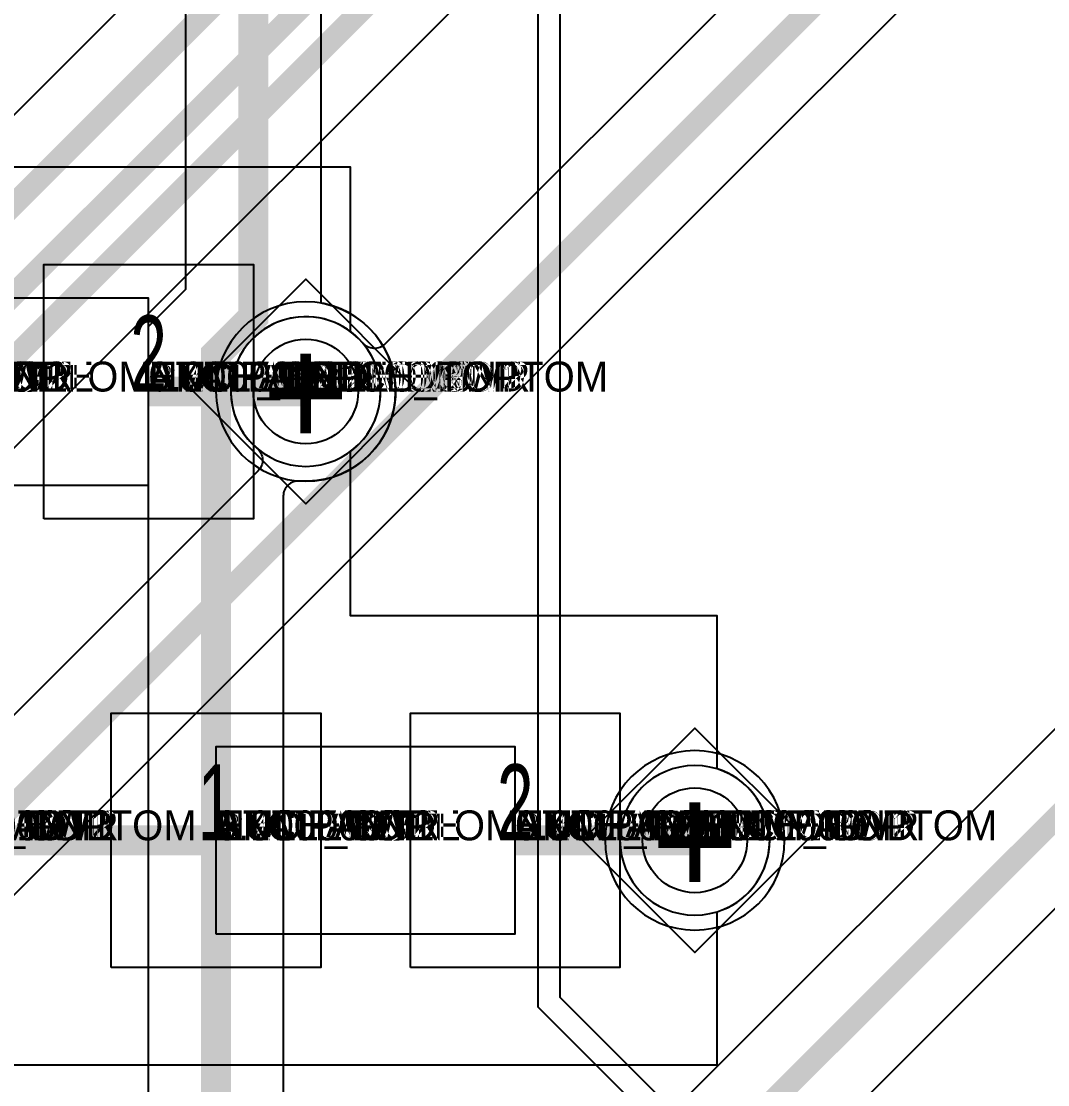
# Model space of a CAD drawing. Extents: x 0 to 323, y 0 to 320.
# Drawn here: x 112.25 to 119.11, y 79.97 to 87.07 of the extents above; entities that cross this region are included whole.
import ezdxf
from ezdxf.enums import TextEntityAlignment as Align

# ---------------------------------------------------------------- set-up
doc = ezdxf.new("R2010")
doc.units = 0
doc.header["$MEASUREMENT"] = 0
doc.layers.get('0').update_dxf_attribs({"linetype": 'CONTINUOUS'})
for name, color, linetype in [('CDN_FIGURES', 7, 'CONTINUOUS'), ('ETCH_BOTTOM', 7, 'CONTINUOUS'), ('ETCH_GND', 3, 'CONTINUOUS'), ('ETCH_INT1', 4, 'CONTINUOUS'), ('ETCH_INT2', 5, 'CONTINUOUS'), ('ETCH_PWR', 6, 'CONTINUOUS'), ('ETCH_TOP', 2, 'CONTINUOUS'), ('MANUFACTURING_NCLEGEND-1-6', 8, 'CONTINUOUS'), ('PACKAGE_GEOMETRY_ASSEMBLY_TOP', 11, 'CONTINUOUS'), ('PACKAGE_GEOMETRY_PIN_NUMBER', 9, 'CONTINUOUS')]:
    doc.layers.add(name, color=color, linetype=linetype)

# ---------------------------------------------------------------- blocks, each defined once
blk = doc.blocks.new('PAD_INFO')
for tag in ['SHAPE_TYPE', 'PAD_HEIGHT', 'PAD_LAYER', 'PAD_TYPE', 'PAD_WIDTH']:
    blk.add_attdef(tag, (0, 0), '', height=0.2)
at = {"flags": 2}
blk.add_attdef('CDN_TYPE', (0, 0), '', height=0.2, dxfattribs=at)
blk = doc.blocks.new('DRILL_INFO')
at = {"flags": 2}
blk.add_attdef('CDN_TYPE', (0, 0), '', height=0.2, dxfattribs=at)
for tag in ['FSHAPE', 'FCHAR', 'DRILL_HEIGHT', 'DIAMETER', 'PLATED', 'DRILL_WIDTH']:
    blk.add_attdef(tag, (0, 0), '', height=0.2)
blk = doc.blocks.new('VIA0700X0300')
at = {"layer": 'ETCH_BOTTOM'}
blk.add_circle((0, 0), 0.35, dxfattribs=at)
at = {"layer": 'ETCH_GND'}
blk.add_circle((0, 0), 0.35, dxfattribs=at)
at = {"layer": 'ETCH_INT1'}
blk.add_circle((0, 0), 0.35, dxfattribs=at)
at = {"layer": 'ETCH_INT2'}
blk.add_circle((0, 0), 0.35, dxfattribs=at)
at = {"layer": 'ETCH_PWR'}
blk.add_circle((0, 0), 0.35, dxfattribs=at)
at = {"layer": 'ETCH_TOP'}
blk.add_circle((0, 0), 0.35, dxfattribs=at)
ref = blk.add_blockref('PAD_INFO', (0, 0))
ref.add_attrib('PAD_LAYER', 'ETCH_TOP', (0, 0), dxfattribs={"height": 0.2})
ref.add_attrib('SHAPE_TYPE', 'NULL', (0, 0), dxfattribs={"height": 0.2})
ref.add_attrib('PAD_TYPE', 'ANTIPAD', (0, 0), dxfattribs={"height": 0.2})
ref.add_attrib('PAD_WIDTH', '0.000000', (0, 0), dxfattribs={"height": 0.2})
ref.add_attrib('PAD_HEIGHT', '0.000000', (0, 0), dxfattribs={"height": 0.2})
ref = blk.add_blockref('PAD_INFO', (0, 0))
ref.add_attrib('PAD_LAYER', 'ETCH_GND', (0, 0), dxfattribs={"height": 0.2})
ref.add_attrib('SHAPE_TYPE', 'NULL', (0, 0), dxfattribs={"height": 0.2})
ref.add_attrib('PAD_TYPE', 'ANTIPAD', (0, 0), dxfattribs={"height": 0.2})
ref.add_attrib('PAD_WIDTH', '0.000000', (0, 0), dxfattribs={"height": 0.2})
ref.add_attrib('PAD_HEIGHT', '0.000000', (0, 0), dxfattribs={"height": 0.2})
ref = blk.add_blockref('PAD_INFO', (0, 0))
ref.add_attrib('PAD_LAYER', 'ETCH_INT1', (0, 0), dxfattribs={"height": 0.2})
ref.add_attrib('SHAPE_TYPE', 'NULL', (0, 0), dxfattribs={"height": 0.2})
ref.add_attrib('PAD_TYPE', 'ANTIPAD', (0, 0), dxfattribs={"height": 0.2})
ref.add_attrib('PAD_WIDTH', '0.000000', (0, 0), dxfattribs={"height": 0.2})
ref.add_attrib('PAD_HEIGHT', '0.000000', (0, 0), dxfattribs={"height": 0.2})
ref = blk.add_blockref('PAD_INFO', (0, 0))
ref.add_attrib('PAD_LAYER', 'ETCH_INT2', (0, 0), dxfattribs={"height": 0.2})
ref.add_attrib('SHAPE_TYPE', 'NULL', (0, 0), dxfattribs={"height": 0.2})
ref.add_attrib('PAD_TYPE', 'ANTIPAD', (0, 0), dxfattribs={"height": 0.2})
ref.add_attrib('PAD_WIDTH', '0.000000', (0, 0), dxfattribs={"height": 0.2})
ref.add_attrib('PAD_HEIGHT', '0.000000', (0, 0), dxfattribs={"height": 0.2})
ref = blk.add_blockref('PAD_INFO', (0, 0))
ref.add_attrib('PAD_LAYER', 'ETCH_PWR', (0, 0), dxfattribs={"height": 0.2})
ref.add_attrib('SHAPE_TYPE', 'NULL', (0, 0), dxfattribs={"height": 0.2})
ref.add_attrib('PAD_TYPE', 'ANTIPAD', (0, 0), dxfattribs={"height": 0.2})
ref.add_attrib('PAD_WIDTH', '0.000000', (0, 0), dxfattribs={"height": 0.2})
ref.add_attrib('PAD_HEIGHT', '0.000000', (0, 0), dxfattribs={"height": 0.2})
ref = blk.add_blockref('PAD_INFO', (0, 0))
ref.add_attrib('PAD_LAYER', 'ETCH_BOTTOM', (0, 0), dxfattribs={"height": 0.2})
ref.add_attrib('SHAPE_TYPE', 'NULL', (0, 0), dxfattribs={"height": 0.2})
ref.add_attrib('PAD_TYPE', 'ANTIPAD', (0, 0), dxfattribs={"height": 0.2})
ref.add_attrib('PAD_WIDTH', '0.000000', (0, 0), dxfattribs={"height": 0.2})
ref.add_attrib('PAD_HEIGHT', '0.000000', (0, 0), dxfattribs={"height": 0.2})
ref = blk.add_blockref('PAD_INFO', (0, 0))
ref.add_attrib('PAD_LAYER', 'ETCH_TOP', (0, 0), dxfattribs={"height": 0.2})
ref.add_attrib('SHAPE_TYPE', 'NULL', (0, 0), dxfattribs={"height": 0.2})
ref.add_attrib('PAD_TYPE', 'THERMAL', (0, 0), dxfattribs={"height": 0.2})
ref.add_attrib('PAD_WIDTH', '0.000000', (0, 0), dxfattribs={"height": 0.2})
ref.add_attrib('PAD_HEIGHT', '0.000000', (0, 0), dxfattribs={"height": 0.2})
ref = blk.add_blockref('PAD_INFO', (0, 0))
ref.add_attrib('PAD_LAYER', 'ETCH_GND', (0, 0), dxfattribs={"height": 0.2})
ref.add_attrib('SHAPE_TYPE', 'NULL', (0, 0), dxfattribs={"height": 0.2})
ref.add_attrib('PAD_TYPE', 'THERMAL', (0, 0), dxfattribs={"height": 0.2})
ref.add_attrib('PAD_WIDTH', '0.000000', (0, 0), dxfattribs={"height": 0.2})
ref.add_attrib('PAD_HEIGHT', '0.000000', (0, 0), dxfattribs={"height": 0.2})
ref = blk.add_blockref('PAD_INFO', (0, 0))
ref.add_attrib('PAD_LAYER', 'ETCH_INT1', (0, 0), dxfattribs={"height": 0.2})
ref.add_attrib('SHAPE_TYPE', 'NULL', (0, 0), dxfattribs={"height": 0.2})
ref.add_attrib('PAD_TYPE', 'THERMAL', (0, 0), dxfattribs={"height": 0.2})
ref.add_attrib('PAD_WIDTH', '0.000000', (0, 0), dxfattribs={"height": 0.2})
ref.add_attrib('PAD_HEIGHT', '0.000000', (0, 0), dxfattribs={"height": 0.2})
ref = blk.add_blockref('PAD_INFO', (0, 0))
ref.add_attrib('PAD_LAYER', 'ETCH_INT2', (0, 0), dxfattribs={"height": 0.2})
ref.add_attrib('SHAPE_TYPE', 'NULL', (0, 0), dxfattribs={"height": 0.2})
ref.add_attrib('PAD_TYPE', 'THERMAL', (0, 0), dxfattribs={"height": 0.2})
ref.add_attrib('PAD_WIDTH', '0.000000', (0, 0), dxfattribs={"height": 0.2})
ref.add_attrib('PAD_HEIGHT', '0.000000', (0, 0), dxfattribs={"height": 0.2})
ref = blk.add_blockref('PAD_INFO', (0, 0))
ref.add_attrib('PAD_LAYER', 'ETCH_PWR', (0, 0), dxfattribs={"height": 0.2})
ref.add_attrib('SHAPE_TYPE', 'NULL', (0, 0), dxfattribs={"height": 0.2})
ref.add_attrib('PAD_TYPE', 'THERMAL', (0, 0), dxfattribs={"height": 0.2})
ref.add_attrib('PAD_WIDTH', '0.000000', (0, 0), dxfattribs={"height": 0.2})
ref.add_attrib('PAD_HEIGHT', '0.000000', (0, 0), dxfattribs={"height": 0.2})
ref = blk.add_blockref('PAD_INFO', (0, 0))
ref.add_attrib('PAD_LAYER', 'ETCH_BOTTOM', (0, 0), dxfattribs={"height": 0.2})
ref.add_attrib('SHAPE_TYPE', 'NULL', (0, 0), dxfattribs={"height": 0.2})
ref.add_attrib('PAD_TYPE', 'THERMAL', (0, 0), dxfattribs={"height": 0.2})
ref.add_attrib('PAD_WIDTH', '0.000000', (0, 0), dxfattribs={"height": 0.2})
ref.add_attrib('PAD_HEIGHT', '0.000000', (0, 0), dxfattribs={"height": 0.2})
ref = blk.add_blockref('PAD_INFO', (0, 0))
ref.add_attrib('PAD_LAYER', 'ETCH_TOP', (0, 0), dxfattribs={"height": 0.2})
ref.add_attrib('SHAPE_TYPE', 'CIRCLE', (0, 0), dxfattribs={"height": 0.2})
ref.add_attrib('PAD_TYPE', 'REGULAR', (0, 0), dxfattribs={"height": 0.2})
ref.add_attrib('PAD_WIDTH', '0.700000', (0, 0), dxfattribs={"height": 0.2})
ref.add_attrib('PAD_HEIGHT', '0.700000', (0, 0), dxfattribs={"height": 0.2})
ref = blk.add_blockref('PAD_INFO', (0, 0))
ref.add_attrib('PAD_LAYER', 'ETCH_GND', (0, 0), dxfattribs={"height": 0.2})
ref.add_attrib('SHAPE_TYPE', 'CIRCLE', (0, 0), dxfattribs={"height": 0.2})
ref.add_attrib('PAD_TYPE', 'REGULAR', (0, 0), dxfattribs={"height": 0.2})
ref.add_attrib('PAD_WIDTH', '0.700000', (0, 0), dxfattribs={"height": 0.2})
ref.add_attrib('PAD_HEIGHT', '0.700000', (0, 0), dxfattribs={"height": 0.2})
ref = blk.add_blockref('PAD_INFO', (0, 0))
ref.add_attrib('PAD_LAYER', 'ETCH_INT1', (0, 0), dxfattribs={"height": 0.2})
ref.add_attrib('SHAPE_TYPE', 'CIRCLE', (0, 0), dxfattribs={"height": 0.2})
ref.add_attrib('PAD_TYPE', 'REGULAR', (0, 0), dxfattribs={"height": 0.2})
ref.add_attrib('PAD_WIDTH', '0.700000', (0, 0), dxfattribs={"height": 0.2})
ref.add_attrib('PAD_HEIGHT', '0.700000', (0, 0), dxfattribs={"height": 0.2})
ref = blk.add_blockref('PAD_INFO', (0, 0))
ref.add_attrib('PAD_LAYER', 'ETCH_INT2', (0, 0), dxfattribs={"height": 0.2})
ref.add_attrib('SHAPE_TYPE', 'CIRCLE', (0, 0), dxfattribs={"height": 0.2})
ref.add_attrib('PAD_TYPE', 'REGULAR', (0, 0), dxfattribs={"height": 0.2})
ref.add_attrib('PAD_WIDTH', '0.700000', (0, 0), dxfattribs={"height": 0.2})
ref.add_attrib('PAD_HEIGHT', '0.700000', (0, 0), dxfattribs={"height": 0.2})
ref = blk.add_blockref('PAD_INFO', (0, 0))
ref.add_attrib('PAD_LAYER', 'ETCH_PWR', (0, 0), dxfattribs={"height": 0.2})
ref.add_attrib('SHAPE_TYPE', 'CIRCLE', (0, 0), dxfattribs={"height": 0.2})
ref.add_attrib('PAD_TYPE', 'REGULAR', (0, 0), dxfattribs={"height": 0.2})
ref.add_attrib('PAD_WIDTH', '0.700000', (0, 0), dxfattribs={"height": 0.2})
ref.add_attrib('PAD_HEIGHT', '0.700000', (0, 0), dxfattribs={"height": 0.2})
ref = blk.add_blockref('PAD_INFO', (0, 0))
ref.add_attrib('PAD_LAYER', 'ETCH_BOTTOM', (0, 0), dxfattribs={"height": 0.2})
ref.add_attrib('SHAPE_TYPE', 'CIRCLE', (0, 0), dxfattribs={"height": 0.2})
ref.add_attrib('PAD_TYPE', 'REGULAR', (0, 0), dxfattribs={"height": 0.2})
ref.add_attrib('PAD_WIDTH', '0.700000', (0, 0), dxfattribs={"height": 0.2})
ref.add_attrib('PAD_HEIGHT', '0.700000', (0, 0), dxfattribs={"height": 0.2})
ref = blk.add_blockref('DRILL_INFO', (0, 0))
ref.add_attrib('DIAMETER', '0.300000', (0, 0), dxfattribs={"height": 0.2})
ref.add_attrib('PLATED', 'PLATED', (0, 0), dxfattribs={"height": 0.2})
ref.add_attrib('FSHAPE', 'DIAMOND', (0, 0), dxfattribs={"height": 0.2})
ref.add_attrib('FCHAR', '+', (0, 0), dxfattribs={"height": 0.2})
ref.add_attrib('DRILL_WIDTH', '1.500000', (0, 0), dxfattribs={"height": 0.2})
ref.add_attrib('DRILL_HEIGHT', '1.500000', (0, 0), dxfattribs={"height": 0.2})
for tag in ['CDN_TYPE', 'PIN']:
    blk.add_attdef(tag, (0, 0), '', height=0.2)
at = {"flags": 2}
for tag in ['PSTKNAME', 'BBV']:
    blk.add_attdef(tag, (0, 0), '', height=0.2, dxfattribs=at)
blk = doc.blocks.new('FIGURE_DIAMOND')
at = {"layer": 'CDN_FIGURES'}
blk.add_lwpolyline([(-0.5, 0), (0, 0.5), (0.5, 0), (0, -0.5)], close=True, dxfattribs=at)
blk = doc.blocks.new('RC1300X1600TS_VD')
at = {"layer": 'ETCH_TOP'}
blk.add_lwpolyline([(0.65, -0.8), (0.65, 0.8), (-0.15, 0.8), (-0.65, 0.3), (-0.65, -0.8)], close=True, dxfattribs=at)
ref = blk.add_blockref('PAD_INFO', (0, 0))
ref.add_attrib('PAD_LAYER', 'ETCH_TOP', (0, 0), dxfattribs={"height": 0.2})
ref.add_attrib('SHAPE_TYPE', 'NULL', (0, 0), dxfattribs={"height": 0.2})
ref.add_attrib('PAD_TYPE', 'ANTIPAD', (0, 0), dxfattribs={"height": 0.2})
ref.add_attrib('PAD_WIDTH', '0.000000', (0, 0), dxfattribs={"height": 0.2})
ref.add_attrib('PAD_HEIGHT', '0.000000', (0, 0), dxfattribs={"height": 0.2})
ref = blk.add_blockref('PAD_INFO', (0, 0))
ref.add_attrib('PAD_LAYER', 'ETCH_GND', (0, 0), dxfattribs={"height": 0.2})
ref.add_attrib('SHAPE_TYPE', 'NULL', (0, 0), dxfattribs={"height": 0.2})
ref.add_attrib('PAD_TYPE', 'ANTIPAD', (0, 0), dxfattribs={"height": 0.2})
ref.add_attrib('PAD_WIDTH', '0.000000', (0, 0), dxfattribs={"height": 0.2})
ref.add_attrib('PAD_HEIGHT', '0.000000', (0, 0), dxfattribs={"height": 0.2})
ref = blk.add_blockref('PAD_INFO', (0, 0))
ref.add_attrib('PAD_LAYER', 'ETCH_INT1', (0, 0), dxfattribs={"height": 0.2})
ref.add_attrib('SHAPE_TYPE', 'NULL', (0, 0), dxfattribs={"height": 0.2})
ref.add_attrib('PAD_TYPE', 'ANTIPAD', (0, 0), dxfattribs={"height": 0.2})
ref.add_attrib('PAD_WIDTH', '0.000000', (0, 0), dxfattribs={"height": 0.2})
ref.add_attrib('PAD_HEIGHT', '0.000000', (0, 0), dxfattribs={"height": 0.2})
ref = blk.add_blockref('PAD_INFO', (0, 0))
ref.add_attrib('PAD_LAYER', 'ETCH_INT2', (0, 0), dxfattribs={"height": 0.2})
ref.add_attrib('SHAPE_TYPE', 'NULL', (0, 0), dxfattribs={"height": 0.2})
ref.add_attrib('PAD_TYPE', 'ANTIPAD', (0, 0), dxfattribs={"height": 0.2})
ref.add_attrib('PAD_WIDTH', '0.000000', (0, 0), dxfattribs={"height": 0.2})
ref.add_attrib('PAD_HEIGHT', '0.000000', (0, 0), dxfattribs={"height": 0.2})
ref = blk.add_blockref('PAD_INFO', (0, 0))
ref.add_attrib('PAD_LAYER', 'ETCH_PWR', (0, 0), dxfattribs={"height": 0.2})
ref.add_attrib('SHAPE_TYPE', 'NULL', (0, 0), dxfattribs={"height": 0.2})
ref.add_attrib('PAD_TYPE', 'ANTIPAD', (0, 0), dxfattribs={"height": 0.2})
ref.add_attrib('PAD_WIDTH', '0.000000', (0, 0), dxfattribs={"height": 0.2})
ref.add_attrib('PAD_HEIGHT', '0.000000', (0, 0), dxfattribs={"height": 0.2})
ref = blk.add_blockref('PAD_INFO', (0, 0))
ref.add_attrib('PAD_LAYER', 'ETCH_BOTTOM', (0, 0), dxfattribs={"height": 0.2})
ref.add_attrib('SHAPE_TYPE', 'NULL', (0, 0), dxfattribs={"height": 0.2})
ref.add_attrib('PAD_TYPE', 'ANTIPAD', (0, 0), dxfattribs={"height": 0.2})
ref.add_attrib('PAD_WIDTH', '0.000000', (0, 0), dxfattribs={"height": 0.2})
ref.add_attrib('PAD_HEIGHT', '0.000000', (0, 0), dxfattribs={"height": 0.2})
ref = blk.add_blockref('PAD_INFO', (0, 0))
ref.add_attrib('PAD_LAYER', 'ETCH_TOP', (0, 0), dxfattribs={"height": 0.2})
ref.add_attrib('SHAPE_TYPE', 'NULL', (0, 0), dxfattribs={"height": 0.2})
ref.add_attrib('PAD_TYPE', 'THERMAL', (0, 0), dxfattribs={"height": 0.2})
ref.add_attrib('PAD_WIDTH', '0.000000', (0, 0), dxfattribs={"height": 0.2})
ref.add_attrib('PAD_HEIGHT', '0.000000', (0, 0), dxfattribs={"height": 0.2})
ref = blk.add_blockref('PAD_INFO', (0, 0))
ref.add_attrib('PAD_LAYER', 'ETCH_GND', (0, 0), dxfattribs={"height": 0.2})
ref.add_attrib('SHAPE_TYPE', 'NULL', (0, 0), dxfattribs={"height": 0.2})
ref.add_attrib('PAD_TYPE', 'THERMAL', (0, 0), dxfattribs={"height": 0.2})
ref.add_attrib('PAD_WIDTH', '0.000000', (0, 0), dxfattribs={"height": 0.2})
ref.add_attrib('PAD_HEIGHT', '0.000000', (0, 0), dxfattribs={"height": 0.2})
ref = blk.add_blockref('PAD_INFO', (0, 0))
ref.add_attrib('PAD_LAYER', 'ETCH_INT1', (0, 0), dxfattribs={"height": 0.2})
ref.add_attrib('SHAPE_TYPE', 'NULL', (0, 0), dxfattribs={"height": 0.2})
ref.add_attrib('PAD_TYPE', 'THERMAL', (0, 0), dxfattribs={"height": 0.2})
ref.add_attrib('PAD_WIDTH', '0.000000', (0, 0), dxfattribs={"height": 0.2})
ref.add_attrib('PAD_HEIGHT', '0.000000', (0, 0), dxfattribs={"height": 0.2})
ref = blk.add_blockref('PAD_INFO', (0, 0))
ref.add_attrib('PAD_LAYER', 'ETCH_INT2', (0, 0), dxfattribs={"height": 0.2})
ref.add_attrib('SHAPE_TYPE', 'NULL', (0, 0), dxfattribs={"height": 0.2})
ref.add_attrib('PAD_TYPE', 'THERMAL', (0, 0), dxfattribs={"height": 0.2})
ref.add_attrib('PAD_WIDTH', '0.000000', (0, 0), dxfattribs={"height": 0.2})
ref.add_attrib('PAD_HEIGHT', '0.000000', (0, 0), dxfattribs={"height": 0.2})
ref = blk.add_blockref('PAD_INFO', (0, 0))
ref.add_attrib('PAD_LAYER', 'ETCH_PWR', (0, 0), dxfattribs={"height": 0.2})
ref.add_attrib('SHAPE_TYPE', 'NULL', (0, 0), dxfattribs={"height": 0.2})
ref.add_attrib('PAD_TYPE', 'THERMAL', (0, 0), dxfattribs={"height": 0.2})
ref.add_attrib('PAD_WIDTH', '0.000000', (0, 0), dxfattribs={"height": 0.2})
ref.add_attrib('PAD_HEIGHT', '0.000000', (0, 0), dxfattribs={"height": 0.2})
ref = blk.add_blockref('PAD_INFO', (0, 0))
ref.add_attrib('PAD_LAYER', 'ETCH_BOTTOM', (0, 0), dxfattribs={"height": 0.2})
ref.add_attrib('SHAPE_TYPE', 'NULL', (0, 0), dxfattribs={"height": 0.2})
ref.add_attrib('PAD_TYPE', 'THERMAL', (0, 0), dxfattribs={"height": 0.2})
ref.add_attrib('PAD_WIDTH', '0.000000', (0, 0), dxfattribs={"height": 0.2})
ref.add_attrib('PAD_HEIGHT', '0.000000', (0, 0), dxfattribs={"height": 0.2})
ref = blk.add_blockref('PAD_INFO', (0, 0))
ref.add_attrib('PAD_LAYER', 'ETCH_GND', (0, 0), dxfattribs={"height": 0.2})
ref.add_attrib('SHAPE_TYPE', 'NULL', (0, 0), dxfattribs={"height": 0.2})
ref.add_attrib('PAD_TYPE', 'REGULAR', (0, 0), dxfattribs={"height": 0.2})
ref.add_attrib('PAD_WIDTH', '0.000000', (0, 0), dxfattribs={"height": 0.2})
ref.add_attrib('PAD_HEIGHT', '0.000000', (0, 0), dxfattribs={"height": 0.2})
ref = blk.add_blockref('PAD_INFO', (0, 0))
ref.add_attrib('PAD_LAYER', 'ETCH_INT1', (0, 0), dxfattribs={"height": 0.2})
ref.add_attrib('SHAPE_TYPE', 'NULL', (0, 0), dxfattribs={"height": 0.2})
ref.add_attrib('PAD_TYPE', 'REGULAR', (0, 0), dxfattribs={"height": 0.2})
ref.add_attrib('PAD_WIDTH', '0.000000', (0, 0), dxfattribs={"height": 0.2})
ref.add_attrib('PAD_HEIGHT', '0.000000', (0, 0), dxfattribs={"height": 0.2})
ref = blk.add_blockref('PAD_INFO', (0, 0))
ref.add_attrib('PAD_LAYER', 'ETCH_INT2', (0, 0), dxfattribs={"height": 0.2})
ref.add_attrib('SHAPE_TYPE', 'NULL', (0, 0), dxfattribs={"height": 0.2})
ref.add_attrib('PAD_TYPE', 'REGULAR', (0, 0), dxfattribs={"height": 0.2})
ref.add_attrib('PAD_WIDTH', '0.000000', (0, 0), dxfattribs={"height": 0.2})
ref.add_attrib('PAD_HEIGHT', '0.000000', (0, 0), dxfattribs={"height": 0.2})
ref = blk.add_blockref('PAD_INFO', (0, 0))
ref.add_attrib('PAD_LAYER', 'ETCH_PWR', (0, 0), dxfattribs={"height": 0.2})
ref.add_attrib('SHAPE_TYPE', 'NULL', (0, 0), dxfattribs={"height": 0.2})
ref.add_attrib('PAD_TYPE', 'REGULAR', (0, 0), dxfattribs={"height": 0.2})
ref.add_attrib('PAD_WIDTH', '0.000000', (0, 0), dxfattribs={"height": 0.2})
ref.add_attrib('PAD_HEIGHT', '0.000000', (0, 0), dxfattribs={"height": 0.2})
ref = blk.add_blockref('PAD_INFO', (0, 0))
ref.add_attrib('PAD_LAYER', 'ETCH_BOTTOM', (0, 0), dxfattribs={"height": 0.2})
ref.add_attrib('SHAPE_TYPE', 'NULL', (0, 0), dxfattribs={"height": 0.2})
ref.add_attrib('PAD_TYPE', 'REGULAR', (0, 0), dxfattribs={"height": 0.2})
ref.add_attrib('PAD_WIDTH', '0.000000', (0, 0), dxfattribs={"height": 0.2})
ref.add_attrib('PAD_HEIGHT', '0.000000', (0, 0), dxfattribs={"height": 0.2})
ref = blk.add_blockref('DRILL_INFO', (0, 0))
ref.add_attrib('DIAMETER', '0.000000', (0, 0), dxfattribs={"height": 0.2})
ref.add_attrib('PLATED', 'PLATED', (0, 0), dxfattribs={"height": 0.2})
ref.add_attrib('FSHAPE', 'NULL', (0, 0), dxfattribs={"height": 0.2})
ref.add_attrib('DRILL_WIDTH', '0.000000', (0, 0), dxfattribs={"height": 0.2})
ref.add_attrib('DRILL_HEIGHT', '0.000000', (0, 0), dxfattribs={"height": 0.2})
ref = blk.add_blockref('PAD_INFO', (0, 0))
ref.add_attrib('PAD_LAYER', 'ETCH_TOP', (0, 0), dxfattribs={"height": 0.2})
ref.add_attrib('SHAPE_TYPE', 'SHAPE', (0, 0), dxfattribs={"height": 0.2})
ref.add_attrib('PAD_TYPE', 'REGULAR', (0, 0), dxfattribs={"height": 0.2})
ref.add_attrib('PAD_WIDTH', '1.300000', (0, 0), dxfattribs={"height": 0.2})
ref.add_attrib('PAD_HEIGHT', '1.600000', (0, 0), dxfattribs={"height": 0.2})
for tag in ['CDN_TYPE', 'PIN']:
    blk.add_attdef(tag, (0, 0), '', height=0.2)
at = {"flags": 2}
for tag in ['PSTKNAME', 'BBV']:
    blk.add_attdef(tag, (0, 0), '', height=0.2, dxfattribs=at)
blk = doc.blocks.new('F330')
at = {"layer": 'ETCH_TOP'}
ref = blk.add_blockref('RC1300X1600TS_VD', (-0.85, 0), dxfattribs=dict(at, rotation=180))
ref.add_attrib('CDN_TYPE', 'PIN', (0, 0), dxfattribs={"height": 0.2})
ref.add_attrib('PIN', '1', (0, 0), dxfattribs={"height": 0.2})
at = {"flags": 2}
for tag in ['SYMBOL_TYPE', 'CDN_TYPE', 'REFDES']:
    blk.add_attdef(tag, (0, 0), '', height=0.2, dxfattribs=at)
blk = doc.blocks.new('RC1400X1700TS')
at = {"layer": 'ETCH_TOP'}
blk.add_lwpolyline([(-0.7, -0.85), (-0.7, 0.85), (0.7, 0.85), (0.7, -0.85)], close=True, dxfattribs=at)
ref = blk.add_blockref('PAD_INFO', (0, 0))
ref.add_attrib('PAD_LAYER', 'ETCH_TOP', (0, 0), dxfattribs={"height": 0.2})
ref.add_attrib('SHAPE_TYPE', 'NULL', (0, 0), dxfattribs={"height": 0.2})
ref.add_attrib('PAD_TYPE', 'ANTIPAD', (0, 0), dxfattribs={"height": 0.2})
ref.add_attrib('PAD_WIDTH', '0.000000', (0, 0), dxfattribs={"height": 0.2})
ref.add_attrib('PAD_HEIGHT', '0.000000', (0, 0), dxfattribs={"height": 0.2})
ref = blk.add_blockref('PAD_INFO', (0, 0))
ref.add_attrib('PAD_LAYER', 'ETCH_GND', (0, 0), dxfattribs={"height": 0.2})
ref.add_attrib('SHAPE_TYPE', 'NULL', (0, 0), dxfattribs={"height": 0.2})
ref.add_attrib('PAD_TYPE', 'ANTIPAD', (0, 0), dxfattribs={"height": 0.2})
ref.add_attrib('PAD_WIDTH', '0.000000', (0, 0), dxfattribs={"height": 0.2})
ref.add_attrib('PAD_HEIGHT', '0.000000', (0, 0), dxfattribs={"height": 0.2})
ref = blk.add_blockref('PAD_INFO', (0, 0))
ref.add_attrib('PAD_LAYER', 'ETCH_INT1', (0, 0), dxfattribs={"height": 0.2})
ref.add_attrib('SHAPE_TYPE', 'NULL', (0, 0), dxfattribs={"height": 0.2})
ref.add_attrib('PAD_TYPE', 'ANTIPAD', (0, 0), dxfattribs={"height": 0.2})
ref.add_attrib('PAD_WIDTH', '0.000000', (0, 0), dxfattribs={"height": 0.2})
ref.add_attrib('PAD_HEIGHT', '0.000000', (0, 0), dxfattribs={"height": 0.2})
ref = blk.add_blockref('PAD_INFO', (0, 0))
ref.add_attrib('PAD_LAYER', 'ETCH_INT2', (0, 0), dxfattribs={"height": 0.2})
ref.add_attrib('SHAPE_TYPE', 'NULL', (0, 0), dxfattribs={"height": 0.2})
ref.add_attrib('PAD_TYPE', 'ANTIPAD', (0, 0), dxfattribs={"height": 0.2})
ref.add_attrib('PAD_WIDTH', '0.000000', (0, 0), dxfattribs={"height": 0.2})
ref.add_attrib('PAD_HEIGHT', '0.000000', (0, 0), dxfattribs={"height": 0.2})
ref = blk.add_blockref('PAD_INFO', (0, 0))
ref.add_attrib('PAD_LAYER', 'ETCH_PWR', (0, 0), dxfattribs={"height": 0.2})
ref.add_attrib('SHAPE_TYPE', 'NULL', (0, 0), dxfattribs={"height": 0.2})
ref.add_attrib('PAD_TYPE', 'ANTIPAD', (0, 0), dxfattribs={"height": 0.2})
ref.add_attrib('PAD_WIDTH', '0.000000', (0, 0), dxfattribs={"height": 0.2})
ref.add_attrib('PAD_HEIGHT', '0.000000', (0, 0), dxfattribs={"height": 0.2})
ref = blk.add_blockref('PAD_INFO', (0, 0))
ref.add_attrib('PAD_LAYER', 'ETCH_BOTTOM', (0, 0), dxfattribs={"height": 0.2})
ref.add_attrib('SHAPE_TYPE', 'NULL', (0, 0), dxfattribs={"height": 0.2})
ref.add_attrib('PAD_TYPE', 'ANTIPAD', (0, 0), dxfattribs={"height": 0.2})
ref.add_attrib('PAD_WIDTH', '0.000000', (0, 0), dxfattribs={"height": 0.2})
ref.add_attrib('PAD_HEIGHT', '0.000000', (0, 0), dxfattribs={"height": 0.2})
ref = blk.add_blockref('PAD_INFO', (0, 0))
ref.add_attrib('PAD_LAYER', 'ETCH_TOP', (0, 0), dxfattribs={"height": 0.2})
ref.add_attrib('SHAPE_TYPE', 'NULL', (0, 0), dxfattribs={"height": 0.2})
ref.add_attrib('PAD_TYPE', 'THERMAL', (0, 0), dxfattribs={"height": 0.2})
ref.add_attrib('PAD_WIDTH', '0.000000', (0, 0), dxfattribs={"height": 0.2})
ref.add_attrib('PAD_HEIGHT', '0.000000', (0, 0), dxfattribs={"height": 0.2})
ref = blk.add_blockref('PAD_INFO', (0, 0))
ref.add_attrib('PAD_LAYER', 'ETCH_GND', (0, 0), dxfattribs={"height": 0.2})
ref.add_attrib('SHAPE_TYPE', 'NULL', (0, 0), dxfattribs={"height": 0.2})
ref.add_attrib('PAD_TYPE', 'THERMAL', (0, 0), dxfattribs={"height": 0.2})
ref.add_attrib('PAD_WIDTH', '0.000000', (0, 0), dxfattribs={"height": 0.2})
ref.add_attrib('PAD_HEIGHT', '0.000000', (0, 0), dxfattribs={"height": 0.2})
ref = blk.add_blockref('PAD_INFO', (0, 0))
ref.add_attrib('PAD_LAYER', 'ETCH_INT1', (0, 0), dxfattribs={"height": 0.2})
ref.add_attrib('SHAPE_TYPE', 'NULL', (0, 0), dxfattribs={"height": 0.2})
ref.add_attrib('PAD_TYPE', 'THERMAL', (0, 0), dxfattribs={"height": 0.2})
ref.add_attrib('PAD_WIDTH', '0.000000', (0, 0), dxfattribs={"height": 0.2})
ref.add_attrib('PAD_HEIGHT', '0.000000', (0, 0), dxfattribs={"height": 0.2})
ref = blk.add_blockref('PAD_INFO', (0, 0))
ref.add_attrib('PAD_LAYER', 'ETCH_INT2', (0, 0), dxfattribs={"height": 0.2})
ref.add_attrib('SHAPE_TYPE', 'NULL', (0, 0), dxfattribs={"height": 0.2})
ref.add_attrib('PAD_TYPE', 'THERMAL', (0, 0), dxfattribs={"height": 0.2})
ref.add_attrib('PAD_WIDTH', '0.000000', (0, 0), dxfattribs={"height": 0.2})
ref.add_attrib('PAD_HEIGHT', '0.000000', (0, 0), dxfattribs={"height": 0.2})
ref = blk.add_blockref('PAD_INFO', (0, 0))
ref.add_attrib('PAD_LAYER', 'ETCH_PWR', (0, 0), dxfattribs={"height": 0.2})
ref.add_attrib('SHAPE_TYPE', 'NULL', (0, 0), dxfattribs={"height": 0.2})
ref.add_attrib('PAD_TYPE', 'THERMAL', (0, 0), dxfattribs={"height": 0.2})
ref.add_attrib('PAD_WIDTH', '0.000000', (0, 0), dxfattribs={"height": 0.2})
ref.add_attrib('PAD_HEIGHT', '0.000000', (0, 0), dxfattribs={"height": 0.2})
ref = blk.add_blockref('PAD_INFO', (0, 0))
ref.add_attrib('PAD_LAYER', 'ETCH_BOTTOM', (0, 0), dxfattribs={"height": 0.2})
ref.add_attrib('SHAPE_TYPE', 'NULL', (0, 0), dxfattribs={"height": 0.2})
ref.add_attrib('PAD_TYPE', 'THERMAL', (0, 0), dxfattribs={"height": 0.2})
ref.add_attrib('PAD_WIDTH', '0.000000', (0, 0), dxfattribs={"height": 0.2})
ref.add_attrib('PAD_HEIGHT', '0.000000', (0, 0), dxfattribs={"height": 0.2})
ref = blk.add_blockref('PAD_INFO', (0, 0))
ref.add_attrib('PAD_LAYER', 'ETCH_GND', (0, 0), dxfattribs={"height": 0.2})
ref.add_attrib('SHAPE_TYPE', 'NULL', (0, 0), dxfattribs={"height": 0.2})
ref.add_attrib('PAD_TYPE', 'REGULAR', (0, 0), dxfattribs={"height": 0.2})
ref.add_attrib('PAD_WIDTH', '0.000000', (0, 0), dxfattribs={"height": 0.2})
ref.add_attrib('PAD_HEIGHT', '0.000000', (0, 0), dxfattribs={"height": 0.2})
ref = blk.add_blockref('PAD_INFO', (0, 0))
ref.add_attrib('PAD_LAYER', 'ETCH_INT1', (0, 0), dxfattribs={"height": 0.2})
ref.add_attrib('SHAPE_TYPE', 'NULL', (0, 0), dxfattribs={"height": 0.2})
ref.add_attrib('PAD_TYPE', 'REGULAR', (0, 0), dxfattribs={"height": 0.2})
ref.add_attrib('PAD_WIDTH', '0.000000', (0, 0), dxfattribs={"height": 0.2})
ref.add_attrib('PAD_HEIGHT', '0.000000', (0, 0), dxfattribs={"height": 0.2})
ref = blk.add_blockref('PAD_INFO', (0, 0))
ref.add_attrib('PAD_LAYER', 'ETCH_INT2', (0, 0), dxfattribs={"height": 0.2})
ref.add_attrib('SHAPE_TYPE', 'NULL', (0, 0), dxfattribs={"height": 0.2})
ref.add_attrib('PAD_TYPE', 'REGULAR', (0, 0), dxfattribs={"height": 0.2})
ref.add_attrib('PAD_WIDTH', '0.000000', (0, 0), dxfattribs={"height": 0.2})
ref.add_attrib('PAD_HEIGHT', '0.000000', (0, 0), dxfattribs={"height": 0.2})
ref = blk.add_blockref('PAD_INFO', (0, 0))
ref.add_attrib('PAD_LAYER', 'ETCH_PWR', (0, 0), dxfattribs={"height": 0.2})
ref.add_attrib('SHAPE_TYPE', 'NULL', (0, 0), dxfattribs={"height": 0.2})
ref.add_attrib('PAD_TYPE', 'REGULAR', (0, 0), dxfattribs={"height": 0.2})
ref.add_attrib('PAD_WIDTH', '0.000000', (0, 0), dxfattribs={"height": 0.2})
ref.add_attrib('PAD_HEIGHT', '0.000000', (0, 0), dxfattribs={"height": 0.2})
ref = blk.add_blockref('PAD_INFO', (0, 0))
ref.add_attrib('PAD_LAYER', 'ETCH_BOTTOM', (0, 0), dxfattribs={"height": 0.2})
ref.add_attrib('SHAPE_TYPE', 'NULL', (0, 0), dxfattribs={"height": 0.2})
ref.add_attrib('PAD_TYPE', 'REGULAR', (0, 0), dxfattribs={"height": 0.2})
ref.add_attrib('PAD_WIDTH', '0.000000', (0, 0), dxfattribs={"height": 0.2})
ref.add_attrib('PAD_HEIGHT', '0.000000', (0, 0), dxfattribs={"height": 0.2})
ref = blk.add_blockref('DRILL_INFO', (0, 0))
ref.add_attrib('DIAMETER', '0.000000', (0, 0), dxfattribs={"height": 0.2})
ref.add_attrib('PLATED', 'PLATED', (0, 0), dxfattribs={"height": 0.2})
ref.add_attrib('FSHAPE', 'NULL', (0, 0), dxfattribs={"height": 0.2})
ref.add_attrib('DRILL_WIDTH', '0.000000', (0, 0), dxfattribs={"height": 0.2})
ref.add_attrib('DRILL_HEIGHT', '0.000000', (0, 0), dxfattribs={"height": 0.2})
ref = blk.add_blockref('PAD_INFO', (0, 0))
ref.add_attrib('PAD_LAYER', 'ETCH_TOP', (0, 0), dxfattribs={"height": 0.2})
ref.add_attrib('SHAPE_TYPE', 'RECTANGLE', (0, 0), dxfattribs={"height": 0.2})
ref.add_attrib('PAD_TYPE', 'REGULAR', (0, 0), dxfattribs={"height": 0.2})
ref.add_attrib('PAD_WIDTH', '1.400000', (0, 0), dxfattribs={"height": 0.2})
ref.add_attrib('PAD_HEIGHT', '1.700000', (0, 0), dxfattribs={"height": 0.2})
for tag in ['CDN_TYPE', 'PIN']:
    blk.add_attdef(tag, (0, 0), '', height=0.2)
at = {"flags": 2}
for tag in ['PSTKNAME', 'BBV']:
    blk.add_attdef(tag, (0, 0), '', height=0.2, dxfattribs=at)
blk = doc.blocks.new('F91')
at = {"layer": 'PACKAGE_GEOMETRY_ASSEMBLY_TOP'}
blk.add_lwpolyline([(0, -0.625), (2, -0.625), (2, 0.625), (0, 0.625)], close=True, dxfattribs=at)
at = {"layer": 'ETCH_TOP'}
ref = blk.add_blockref('RC1400X1700TS', (0, 0), dxfattribs=at)
ref.add_attrib('CDN_TYPE', 'PIN', (0, 0), dxfattribs={"height": 0.2})
ref.add_attrib('PIN', '1', (0, 0), dxfattribs={"height": 0.2})
ref = blk.add_blockref('RC1400X1700TS', (2, 0), dxfattribs=at)
ref.add_attrib('CDN_TYPE', 'PIN', (0, 0), dxfattribs={"height": 0.2})
ref.add_attrib('PIN', '2', (0, 0), dxfattribs={"height": 0.2})
at = {"flags": 2}
for tag in ['SYMBOL_TYPE', 'CDN_TYPE', 'REFDES']:
    blk.add_attdef(tag, (0, 0), '', height=0.2, dxfattribs=at)

msp = doc.modelspace()

# ---------------------------------------------------------------- linework, layer by layer
at = {"layer": 'ETCH_BOTTOM'}
for points, format in [([(102.9, 45.2, 0.2, 0.2, 0), (103.1, 45.4, 0.2, 0.2, 0), (105.0036, 45.4, 0.2, 0.2, 0), (106.7, 47.0964, 0.2, 0.2, 0), (106.7, 55.4486, 0.2, 0.2, 0), (114.5, 63.2486, 0.2, 0.2, 0), (114.5, 66.0486, 0.2, 0.2, 0), (113.55, 66.9986, 0.2, 0.2, 0), (113.55, 84.8486, 0.2, 0.2, 0), (113.8, 85.0986, 0.2, 0.2, 0), (113.8, 95.9486, 0.2, 0.2, 0), (113.75, 95.9986, 0.2, 0.2, 0), (113.75, 100.7, 0.2, 0.2, 0)], "xyseb"), ([(113.0999, 66.8122), (113.0999, 85.035), (113.3499, 85.285), (113.3499, 91.044, 0.524685), (113.2126, 91.1388, -0.012097), (113.1852, 91.1292), (113.1501, 91.1178), (113.1501, 90.2999), (109.0999, 90.2999), (109.0999, 93.1001), (113.1501, 93.1001), (113.1501, 92.2822), (113.1852, 92.2708, -0.012097), (113.2126, 92.2612, 0.524685), (113.3499, 92.356), (113.3499, 95.0002, 0.434609), (113.2415, 95.1013, -1.034095), (113.1987, 96.3001, 0.413636), (113.2999, 96.4015), (113.2999, 96.444, 0.524685), (113.1626, 96.5388, -1.448183), (113.1626, 97.6612, 0.524685), (113.2999, 97.756), (113.2999, 100.3027)], "xyb"), ([(114.2001, 100.3027), (114.2001, 96.185), (114.2501, 96.135), (114.2501, 94.7394, 0.635346), (114.4163, 94.6614, -2.132198), (114.4163, 93.7386, 0.635346), (114.2501, 93.6606), (114.2501, 85.193), (114.2891, 85.1838, -0.920864), (114.1085, 84.0013, 0.434609), (114.0001, 83.9002), (114.0001, 67.185)], "xyb")]:
    msp.add_lwpolyline(points, format=format, dxfattribs=at)
msp.add_lwpolyline([(116.75, 82.2001, 1), (116.75, 80.9999, 1)], format="xyb", close=True, dxfattribs=at)
at = {"layer": 'ETCH_GND'}
for points in [[(114.6501, 84.6, 1), (113.6499, 84.6, 1)], [(117.2501, 81.6, 1), (116.2499, 81.6, 1)]]:
    msp.add_lwpolyline(points, format="xyb", close=True, dxfattribs=at)
at = {"layer": 'ETCH_INT1'}
msp.add_lwpolyline([(81.6, 58.15), (84.85, 58.15), (86.2, 59.5), (86.2, 68.6), (91.7, 68.6), (93.6, 70.5), (93.6, 71.8), (118.75, 71.8), (118.75, 77.65), (115.85, 80.55), (115.85, 93.9), (114.65, 95.1), (114.65, 98.45), (117.7085, 101.5085), (117.7374, 101.4998, 0.174812), (118.5504, 101.5459), (118.5599, 101.55), (120.1401, 101.55), (120.1496, 101.5459, 0.204146), (121.0904, 101.5459), (121.0999, 101.55), (124.2, 101.55), (124.2, 101.6), (132.25, 101.6)], format="xyb", dxfattribs=at)
for points in [[(93.4232, 70.5355, -0.668179), (93.2501, 70.6072), (93.2501, 73.4378), (94.9501, 75.1378), (94.9501, 76.1878), (105.1001, 86.3378), (105.1001, 88.6378), (112.962, 96.4997), (112.9814, 96.5007, 0.383872), (113.5493, 97.0686), (113.5503, 97.088), (114.3268, 97.8645, -0.668179), (114.4999, 97.7928), (114.4999, 95.0378), (114.6137, 94.924, -0.539677), (114.5793, 94.758, 1.52294), (115.358, 93.9793, -0.539677), (115.524, 94.0137), (115.6999, 93.8378), (115.6999, 80.4878), (118.5999, 77.5878), (118.5999, 71.9501), (93.4499, 71.9501), (93.4499, 70.5622)], [(114.15, 85.2001, 1), (114.15, 83.9999, 1)], [(117.2501, 81.6, 1), (116.2499, 81.6, 1)]]:
    msp.add_lwpolyline(points, format="xyb", close=True, dxfattribs=at)
at = {"layer": 'ETCH_INT2'}
for points, format in [([(184.23, 93.5, 0.15, 0.15, 0), (169.371, 108.359, 0.15, 0.15, 0), (169.371, 108.5773, 0.15, 0.15, 0), (169.0343, 108.914, 0.15, 0.15, 0), (168.816, 108.914, 0.15, 0.15, 0), (165.765, 111.965, 0.15, 0.15, 0), (165.765, 112.366, 0.15, 0.15, 0), (164.806, 113.325, 0.15, 0.15, 0), (120.1961, 113.325, 0.15, 0.15, 0), (118.925, 112.0539, 0.15, 0.15, 0), (118.925, 109.246, 0.15, 0.15, 0), (122.575, 105.596, 0.15, 0.15, 0), (122.575, 94.5118, 0.15, 0.15, 0), (121.6132, 93.55, 0.15, 0.15, 0), (119.9, 93.55, 0.15, 0.15, 0), (108.1501, 81.8001, 0.15, 0.15, 0), (91.5369, 81.8001, 0.15, 0.15, 0), (88.225, 78.4882, 0.15, 0.15, 0), (88.225, 66.4507, 0.15, 0.15, 0), (89.046, 65.6297, 0.15, 0.15, 0), (89.046, 63.454, 0.15, 0.15, 0)], "xyseb"), ([(177.55, 97.5, 0.15, 0.15, 0), (169.175, 105.8749, 0.15, 0.15, 0), (169.175, 106.5382, 0.15, 0.15, 0), (168.8382, 106.875, 0.15, 0.15, 0), (164.9383, 110.775, 0.15, 0.15, 0), (164.174, 110.775, 0.15, 0.15, 0), (163.515, 111.434, 0.15, 0.15, 0), (163.515, 111.436, 0.15, 0.15, 0), (161.926, 113.025, 0.15, 0.15, 0), (121.8961, 113.025, 0.15, 0.15, 0), (120.925, 112.0539, 0.15, 0.15, 0), (120.925, 108.175, 0.15, 0.15, 0), (123.825, 105.275, 0.15, 0.15, 0), (123.825, 95.2118, 0.15, 0.15, 0), (121.2132, 92.6, 0.15, 0.15, 0), (119.55, 92.6, 0.15, 0.15, 0), (108.45, 81.5, 0.15, 0.15, 0), (99.1368, 81.5, 0.15, 0.15, 0), (89.275, 71.6382, 0.15, 0.15, 0), (89.275, 65.825, 0.15, 0.15, 0), (89.996, 65.104, 0.15, 0.15, 0), (89.996, 62.954, 0.15, 0.15, 0)], "xyseb"), ([(121.9, 111.65, 0.15, 0.15, 0), (121.9, 111.029, 0.15, 0.15, 0), (122.625, 110.304, 0.15, 0.15, 0), (122.875, 110.0538, 0.15, 0.15, 0), (122.875, 106.6493, 0.15, 0.15, 0), (124.125, 105.3993, 0.15, 0.15, 0), (124.125, 95.0875, 0.15, 0.15, 0), (117.3125, 88.275, 0.15, 0.15, 0), (115.6493, 88.275, 0.15, 0.15, 0), (108.2743, 80.9, 0.15, 0.15, 0), (101.9868, 80.9, 0.15, 0.15, 0), (96.625, 75.5382, 0.15, 0.15, 0), (96.625, 75.3618, 0.15, 0.15, 0), (91.9882, 70.725, 0.15, 0.15, 0), (90.5618, 70.725, 0.15, 0.15, 0), (89.575, 69.7382, 0.15, 0.15, 0), (89.575, 66.8618, 0.15, 0.15, 0), (90.9078, 65.529, 0.15, 0.15, 0), (90.9382, 65.529, 0.15, 0.15, 0), (91.275, 65.1922, 0.15, 0.15, 0), (91.275, 62.0383, 0.15, 0.15, 0), (96.875, 56.4383, 0.15, 0.15, 0), (96.875, 46.025, 0.15, 0.15, 0), (91.05, 40.2, 0.15, 0.15, 0)], "xyseb"), ([(89.95, 44.3, 0.15, 0.15, 0), (89.95, 40.4868, 0.15, 0.15, 0), (90.8118, 39.625, 0.15, 0.15, 0), (93.7117, 39.625, 0.15, 0.15, 0), (98.1617, 44.075, 0.15, 0.15, 0), (98.3882, 44.075, 0.15, 0.15, 0), (100.775, 46.4618, 0.15, 0.15, 0), (100.775, 53.4883, 0.15, 0.15, 0), (99.175, 55.0882, 0.15, 0.15, 0), (98.8382, 55.425, 0.15, 0.15, 0), (98.6118, 55.425, 0.15, 0.15, 0), (91.825, 62.2118, 0.15, 0.15, 0), (91.825, 67.3382, 0.15, 0.15, 0), (93.5118, 69.025, 0.15, 0.15, 0), (99.3882, 69.025, 0.15, 0.15, 0), (124.875, 94.5118, 0.15, 0.15, 0), (124.875, 110.054, 0.15, 0.15, 0), (123.9, 111.029, 0.15, 0.15, 0), (123.9, 111.65, 0.15, 0.15, 0)], "xyseb"), ([(126.8079, 109.2307, -0.425089), (125.4474, 108.7582, 0.559562), (125.3001, 108.6678), (125.3001, 94.3357), (99.5643, 68.5999), (93.6879, 68.5999), (92.7862, 67.6982, 0.668179), (92.8579, 67.5251), (103.6107, 67.5251), (115.6357, 79.5501), (116.3622, 79.5501), (125.2372, 88.4251), (168.7386, 88.4251)], "xyb"), ([(77.1679, 92.03), (87.7878, 102.6499), (112.6929, 102.6499), (121.0929, 94.2499), (121.4671, 94.2499, -0.668179), (121.5388, 94.0768), (121.4371, 93.9751), (119.7239, 93.9751), (107.974, 82.2252), (91.3608, 82.2252), (87.7999, 78.6643), (87.7999, 66.2746), (88.6209, 65.4536), (88.6209, 64.259, -0.668179), (88.4478, 64.1873), (80.935, 71.7001)], "xyb"), ([(184.23, 88, 0.15, 0.15, 0), (172.307, 88, 0.15, 0.15, 0), (172.307, 88.1993, 0.15, 0.15, 0), (171.9703, 88.536, 0.15, 0.15, 0), (171.4937, 88.536, 0.15, 0.15, 0), (171.157, 88.1993, 0.15, 0.15, 0), (171.157, 88, 0.15, 0.15, 0), (169.6853, 88, 0.15, 0.15, 0), (169.5383, 88.147, 0.15, 0.15, 0), (169.0617, 88.147, 0.15, 0.15, 0), (168.9147, 88, 0.15, 0.15, 0), (125.4133, 88, 0.15, 0.15, 0), (116.5383, 79.125, 0.15, 0.15, 0), (115.8118, 79.125, 0.15, 0.15, 0), (103.7868, 67.1, 0.15, 0.15, 0), (92.4, 67.1, 0.15, 0.15, 0)], "xyseb"), ([(92.1643, 70.2999), (97.0501, 75.1857), (97.0501, 75.3621), (98.8701, 77.1821, -0.437934), (99.019, 77.1761, 1.08428), (99.7239, 77.881, -0.437934), (99.7179, 78.0299), (101.7277, 80.0397, -0.64907), (101.9006, 79.9734, 1.367999), (102.792, 80.3105, -0.627269), (102.8715, 80.4749), (108.4504, 80.4749), (115.8254, 87.8499), (117.3671, 87.8499, -0.668179), (117.4388, 87.6768), (114.6799, 84.9179, -0.437934), (114.531, 84.9239, 1.08428), (113.8261, 84.219, -0.437934), (113.8321, 84.0701), (99.2121, 69.4501)], "xyb"), ([(169.0908, 87.5749), (125.5894, 87.5749), (124.6795, 86.665, 0.729753), (124.7679, 86.4933, -3.11923), (124.3567, 86.0821, 0.729753), (124.185, 86.1705), (116.7144, 78.6999), (115.9879, 78.6999), (103.9629, 66.6749)], "xyb")]:
    msp.add_lwpolyline(points, format=format, dxfattribs=at)
msp.add_lwpolyline([(117.2501, 81.6, 1), (116.2499, 81.6, 1)], format="xyb", close=True, dxfattribs=at)
at = {"layer": 'ETCH_TOP'}
for points, format in [([(112.1999, 80.0999), (116.9001, 80.0999), (116.9001, 81.1217), (116.9323, 81.1343, 0.682435), (116.9323, 82.0657), (116.9001, 82.0783), (116.9001, 83.1001), (114.4501, 83.1001), (114.4501, 84.1992), (114.4685, 84.2144, 0.471031), (114.4685, 84.9856), (114.4501, 85.0008), (114.4501, 86.1001), (109.7499, 86.1001)], "xyb"), ([(113.1, 84.6, 0.2, 0.2, 0), (114.15, 84.6, 0.2, 0.2, 0)], "xyseb"), ([(111.4, 81.6, 0.2, 0.2, 0), (113.55, 81.6, 0.2, 0.2, 0)], "xyseb"), ([(115.55, 81.6, 0.2, 0.2, 0), (116.75, 81.6, 0.2, 0.2, 0)], "xyseb")]:
    msp.add_lwpolyline(points, format=format, dxfattribs=at)

# ---------------------------------------------------------------- block references
for p in [(111.1, 84.6), (113.55, 81.6)]:
    msp.add_blockref('F91', p)
at = {"rotation": 180}
msp.add_blockref('F330', (110.55, 81.6), dxfattribs=at)
at = {"layer": 'ETCH_TOP'}
for p in [(114.15, 84.6), (116.75, 81.6)]:
    msp.add_blockref('VIA0700X0300', p, dxfattribs=at)
at = {"layer": 'MANUFACTURING_NCLEGEND-1-6', "xscale": 1.5, "yscale": 1.5}
for p in [(114.15, 84.6), (116.75, 81.6)]:
    msp.add_blockref('FIGURE_DIAMOND', p, dxfattribs=at)

# ---------------------------------------------------------------- texts
at = {"layer": 'MANUFACTURING_NCLEGEND-1-6'}
for p in [(114.15, 84.6), (116.75, 81.6)]:
    msp.add_text('+', height=0.75, dxfattribs=at).set_placement(p, align=Align.MIDDLE_CENTER)
at = {"layer": 'PACKAGE_GEOMETRY_PIN_NUMBER', "width": 0.649606}
for s, p in [('2', (113.1, 84.6)), ('1', (113.55, 81.6)), ('2', (115.55, 81.6))]:
    msp.add_text(s, height=0.508, dxfattribs=at).set_placement(p, align=Align.CENTER)

doc.saveas('drawing.dxf')
